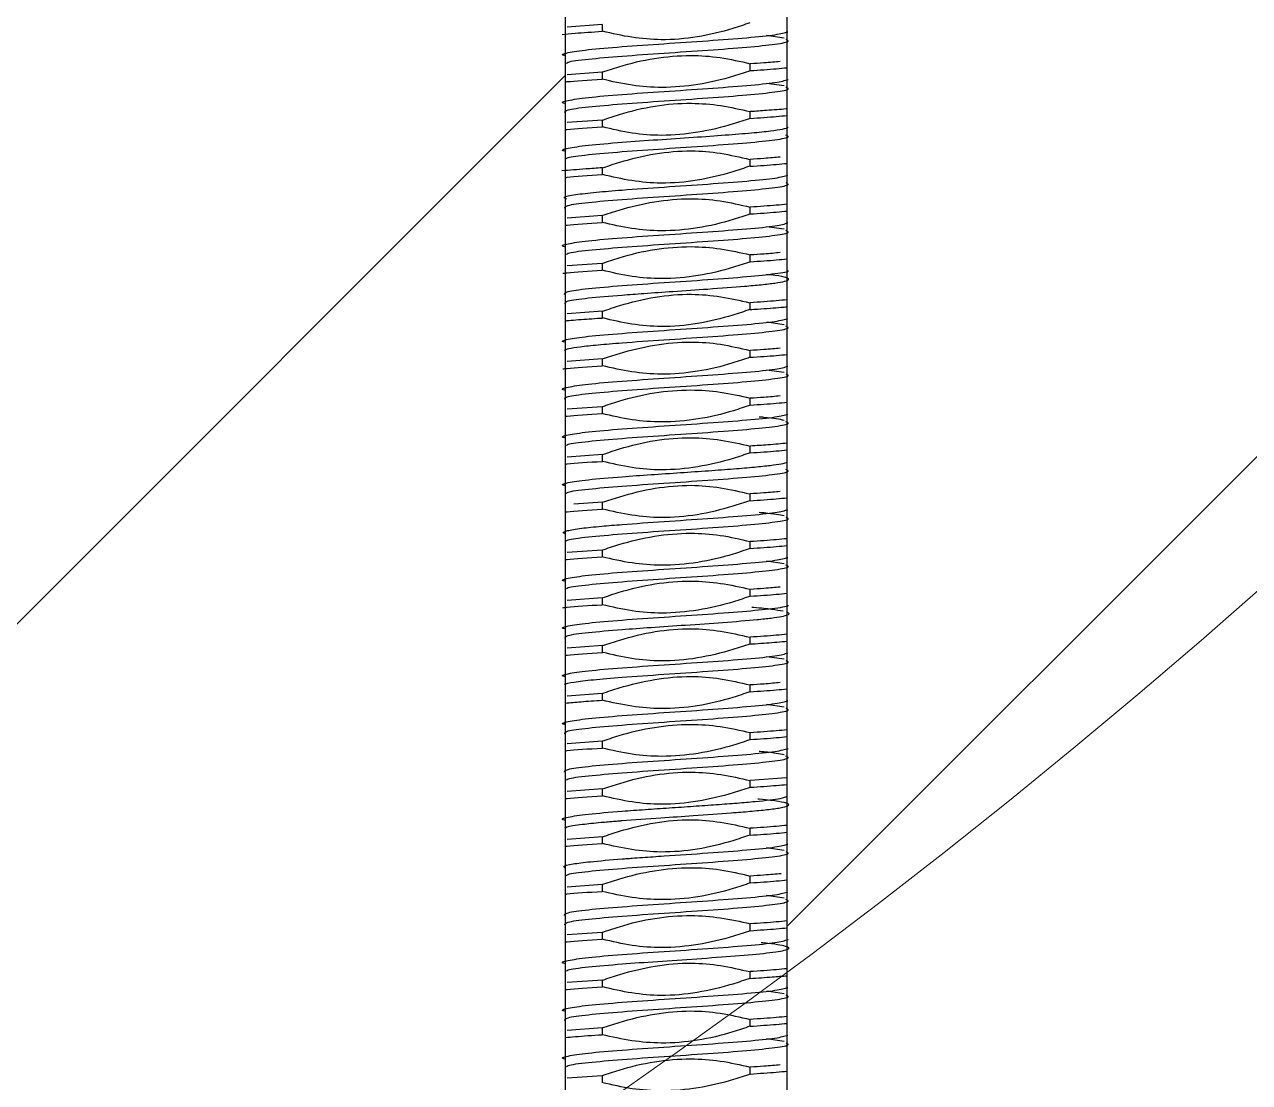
# Model space of a CAD drawing. Header units: millimetres. Extents: x -48 to 1187, y 2 to 839.
# Drawn here: x 148.46 to 153.59, y 374.62 to 379.05 of the extents above; entities that cross this region are included whole.
import ezdxf

# ---------------------------------------------------------------- set-up
doc = ezdxf.new("R2010")
doc.units = ezdxf.units.MM

# ---------------------------------------------------------------- blocks, each defined once
blk = doc.blocks.new('SW_HATCH_1')
at = {"color": 0, "linetype": 'Continuous', "lineweight": 18}
for p, q in [((-3.637, 0.8532), (3.5099, 8)), ((-8.9803, 0), (-4.5656, 4.4147))]:
    blk.add_line(p, q, dxfattribs=at)

msp = doc.modelspace()

# ---------------------------------------------------------------- linework, layer by layer
at = {"color": 7, "linetype": 'Continuous', "lineweight": 25}
for p, q in [((150.728068, 381.619203), (150.728068, 374.419203)), ((151.65671, 374.419203), (151.65671, 381.619203)), ((150.882774, 379.047103), (150.73575, 379.036332)), ((150.882733, 379.0471), (150.882733, 379.018585)), ((151.64468, 378.989856), (151.570666, 379.000761)), ((150.882123, 378.84704), (150.736055, 378.836365)), ((150.882733, 378.847079), (150.882733, 378.818558)), ((151.502046, 378.85405), (151.502046, 378.882572)), ((151.644505, 378.789913), (151.570941, 378.800701)), ((150.883113, 378.647077), (150.736359, 378.63638)), ((150.882733, 378.647052), (150.882733, 378.61852)), ((151.502046, 378.654075), (151.502046, 378.6825)), ((150.882733, 378.447085), (150.882733, 378.418559)), ((151.502046, 378.453774), (151.502046, 378.482638)), ((151.502046, 378.254058), (151.502046, 378.282581)), ((150.882198, 378.247058), (150.735892, 378.236365)), ((150.882733, 378.247092), (150.882733, 378.21857)), ((151.644586, 378.189856), (151.57088, 378.2007)), ((151.502046, 378.054032), (151.502046, 378.082553)), ((150.882614, 378.047057), (150.736215, 378.036365)), ((150.882733, 378.047064), (150.882733, 378.018542)), ((151.502046, 377.854032), (151.502046, 377.882567)), ((150.883393, 377.847129), (150.736136, 377.836483)), ((150.882733, 377.847087), (150.882733, 377.818533)), ((151.644675, 377.789834), (151.571035, 377.800686)), ((151.502046, 377.654015), (151.502046, 377.682659)), ((150.882687, 377.647099), (150.735754, 377.636335)), ((150.882733, 377.647102), (150.882733, 377.618585)), ((151.64467, 377.589856), (151.570654, 377.60076)), ((151.502046, 377.454048), (151.502046, 377.482569)), ((150.882165, 377.44704), (150.736082, 377.436365)), ((150.882733, 377.447077), (150.882733, 377.418556)), ((151.502046, 377.25408), (151.502046, 377.282489)), ((150.883177, 377.247083), (150.736354, 377.236388)), ((150.882733, 377.247055), (150.882733, 377.21852)), ((151.502046, 377.053797), (151.502046, 377.082646)), ((150.88318, 377.047118), (150.76334, 377.03864)), ((150.882733, 377.047089), (150.882733, 377.018564)), ((150.882148, 376.847053), (150.735915, 376.836365)), ((150.882733, 376.847091), (150.882733, 376.818569)), ((151.502046, 376.854057), (151.502046, 376.88258)), ((151.644571, 376.789856), (151.570861, 376.800698)), ((150.882699, 376.647061), (150.736228, 376.636365)), ((150.882733, 376.647063), (150.882733, 376.618541)), ((151.502046, 376.65403), (151.502046, 376.682551)), ((150.883394, 376.447134), (150.736131, 376.436496)), ((150.882733, 376.447092), (150.882733, 376.418537)), ((151.502046, 376.454053), (151.502046, 376.48258)), ((151.644685, 376.389848), (151.571027, 376.400699)), ((151.502046, 376.254032), (151.502046, 376.282656)), ((150.882599, 376.247094), (150.735758, 376.236338)), ((150.882733, 376.247103), (150.882733, 376.218585)), ((151.644659, 376.189856), (151.570647, 376.200758)), ((151.502046, 376.054046), (151.502046, 376.082567)), ((150.882218, 376.047042), (150.736108, 376.036365)), ((150.882733, 376.047075), (150.882733, 376.018554)), ((151.653919, 375.89365), (151.501921, 375.882478)), ((151.502046, 375.854084), (151.502046, 375.882486)), ((150.883233, 375.84709), (150.736349, 375.836396)), ((150.882733, 375.847058), (150.882733, 375.818521)), ((151.502046, 375.653823), (151.502046, 375.682652)), ((150.883115, 375.647115), (150.735867, 375.636332)), ((150.882733, 375.647091), (150.882733, 375.618568)), ((151.644703, 375.589856), (151.570761, 375.600754)), ((151.502046, 375.454057), (151.502046, 375.482579)), ((150.88211, 375.447049), (150.73594, 375.436365)), ((150.882733, 375.447089), (150.882733, 375.418567)), ((151.644557, 375.389856), (151.570844, 375.400695)), ((151.502046, 375.254027), (151.502046, 375.282549)), ((150.882783, 375.247065), (150.736237, 375.236365)), ((150.882733, 375.247062), (150.882733, 375.218539)), ((151.502046, 375.054067), (151.502046, 375.082593)), ((150.883385, 375.047138), (150.736066, 375.036501)), ((150.882733, 375.047097), (150.882733, 375.018541)), ((151.644681, 374.989856), (151.570997, 375.00071)), ((150.882512, 374.847083), (150.735826, 374.836365)), ((150.882733, 374.847097), (150.882733, 374.818585)), ((151.502046, 374.854049), (151.502046, 374.882581)), ((151.644647, 374.789856), (151.570645, 374.800754)), ((150.882281, 374.647043), (150.736132, 374.636365)), ((150.882733, 374.647072), (150.882733, 374.618551)), ((151.502046, 374.654044), (151.502046, 374.682564))]:
    msp.add_line(p, q, dxfattribs=at)
at = {"color": 7, "linetype": 'Continuous', "lineweight": 18}
msp.add_circle((134.392389, 398.419203), 29.029052, dxfattribs=at)
at = {"color": 7, "linetype": 'Continuous', "lineweight": 25}
for radius, start, end in [(34.4, 301.5508999, 332.0562409), (32.44, 303.7017981, 330.2037358), (37.6, 300.1230854, 324.4588859)]:
    msp.add_arc((134.392389, 398.419203), radius, start, end, dxfattribs=at)
for points, knots in [([(151.50061, 379.053991), (151.476889, 379.045871), (151.357337, 379.004946), (151.189048, 378.975382), (151.004869, 378.991022), (150.92403, 379.009341), (150.88316, 379.018603)], [0, 0, 0, 0, 0.119890986, 0.604242737, 0.799917115, 1, 1, 1, 1]), ([(150.725163, 378.916531), (150.724806, 378.916611), (150.705804, 378.920859), (150.733546, 378.929285), (150.813929, 378.94181), (150.96019, 378.954351), (151.139512, 378.966892), (151.327874, 378.979419), (151.494004, 378.991936), (151.618722, 379.004353), (151.646016, 379.012592), (151.659516, 379.016668)], [0, 0, 0, 0, 0.0023916, 0.12741332, 0.25243553, 0.37745824, 0.50250107, 0.62754342, 0.75258525, 0.87762657, 1, 1, 1, 1]), ([(150.714723, 379.005342), (150.731428, 379.007097), (150.773564, 379.011524), (150.841741, 379.015933), (150.882887, 379.018595)], [0, 0, 0, 0, 0.39647755, 1, 1, 1, 1]), ([(150.733086, 378.88435), (150.734068, 378.886185), (150.737281, 378.892187), (150.818202, 378.902356), (150.959394, 378.914856), (151.140182, 378.927356), (151.327573, 378.939856), (151.495617, 378.952356), (151.613965, 378.964856), (151.670689, 378.975409), (151.65694, 378.981795), (151.652161, 378.984015)], [0, 0, 0, 0, 0.05524032, 0.18066127, 0.30608221, 0.43150315, 0.55692409, 0.68234504, 0.80776598, 0.93318692, 1, 1, 1, 1]), ([(150.881034, 378.846991), (150.904777, 378.855068), (151.024358, 378.895747), (151.192777, 378.924362), (151.378364, 378.911556), (151.460383, 378.892661), (151.502046, 378.883062)], [0, 0, 0, 0, 0.11923617, 0.60054413, 0.79709156, 1, 1, 1, 1]), ([(151.503422, 378.85412), (151.479695, 378.845998), (151.360159, 378.805077), (151.191644, 378.776742), (151.005602, 378.78986), (150.923112, 378.808789), (150.880936, 378.818468)], [0, 0, 0, 0, 0.11895144, 0.59927677, 0.7951158, 1, 1, 1, 1]), ([(151.62752, 378.89221), (151.606508, 378.890258), (151.571784, 378.887033), (151.521798, 378.883835), (151.50206, 378.882573)], [0, 0, 0, 0, 0.60512344, 1, 1, 1, 1]), ([(151.50254, 378.854082), (151.521932, 378.855334), (151.584072, 378.859345), (151.627106, 378.863391), (151.65671, 378.866174)], [0, 0, 0, 0, 0.31206967, 1, 1, 1, 1]), ([(150.724234, 378.716809), (150.724175, 378.716822), (150.705701, 378.721003), (150.73382, 378.729349), (150.814117, 378.741849), (150.960467, 378.754349), (151.139741, 378.766849), (151.328004, 378.779349), (151.494089, 378.791849), (151.619346, 378.804339), (151.646823, 378.812661), (151.660543, 378.816817)], [0, 0, 0, 0, 0.00040452, 0.12539417, 0.25038381, 0.37537346, 0.50036311, 0.62535276, 0.75034241, 0.87533206, 1, 1, 1, 1]), ([(150.728068, 378.806899), (150.730652, 378.807213), (150.762587, 378.811092), (150.824856, 378.814961), (150.882087, 378.818517)], [0, 0, 0, 0, 0.08091945, 1, 1, 1, 1]), ([(150.725989, 378.678785), (150.726603, 378.682453), (150.727914, 378.690292), (150.816949, 378.702314), (150.960111, 378.714851), (151.140501, 378.727388), (151.328063, 378.739912), (151.495982, 378.752428), (151.614358, 378.764933), (151.671123, 378.775612), (151.656768, 378.78212), (151.651593, 378.784466)], [0, 0, 0, 0, 0.10416545, 0.22261501, 0.341065, 0.45949988, 0.57793434, 0.69636838, 0.81480199, 0.93323518, 1, 1, 1, 1]), ([(150.883788, 378.647103), (150.907501, 378.655248), (151.02703, 378.696308), (151.195433, 378.725424), (151.379887, 378.710179), (151.46098, 378.691854), (151.502046, 378.682574)], [0, 0, 0, 0, 0.1197434, 0.60356922, 0.79924588, 1, 1, 1, 1]), ([(151.652807, 378.69361), (151.626744, 378.69144), (151.582214, 378.687734), (151.525547, 378.684034), (151.502046, 378.6825)], [0, 0, 0, 0, 0.58526942, 1, 1, 1, 1]), ([(151.502501, 378.654032), (151.478714, 378.646105), (151.358984, 378.606205), (151.191165, 378.575482), (151.006166, 378.589529), (150.924791, 378.608796), (150.88353, 378.618565)], [0, 0, 0, 0, 0.119577813, 0.601907902, 0.798144417, 1, 1, 1, 1]), ([(151.502208, 378.654085), (151.521899, 378.655357), (151.584193, 378.659379), (151.627258, 378.663434), (151.65671, 378.666207)], [0, 0, 0, 0, 0.31610122, 1, 1, 1, 1]), ([(150.724691, 378.516705), (150.724466, 378.516755), (150.705761, 378.520973), (150.733845, 378.529356), (150.814386, 378.541852), (150.953996, 378.553758), (151.110905, 378.564838), (151.262302, 378.574933), (151.398136, 378.584434), (151.508525, 378.593345), (151.590056, 378.601664), (151.638577, 378.609392), (151.660344, 378.614381), (151.660591, 378.616795), (151.660595, 378.61683)], [0, 0, 0, 0, 0.001511929, 0.126110509, 0.250709049, 0.375295459, 0.482003378, 0.582853416, 0.677836897, 0.766945651, 0.850172011, 0.927508817, 0.998949416, 1, 1, 1, 1]), ([(150.728068, 378.606828), (150.730743, 378.607153), (150.762883, 378.611061), (150.825559, 378.614962), (150.88302, 378.618539)], [0, 0, 0, 0, 0.08321431, 1, 1, 1, 1]), ([(150.732944, 378.484245), (150.733907, 378.48611), (150.737021, 378.492143), (150.818017, 378.502335), (150.959253, 378.514894), (151.140104, 378.527222), (151.327604, 378.539654), (151.495672, 378.5521), (151.614219, 378.564586), (151.671163, 378.57531), (151.65674, 378.581886), (151.651495, 378.584277)], [0, 0, 0, 0, 0.05579279, 0.18049502, 0.30519737, 0.42989972, 0.55460848, 0.67931876, 0.80403056, 0.92874388, 1, 1, 1, 1]), ([(150.884129, 378.447163), (150.907897, 378.455129), (151.027581, 378.495242), (151.195273, 378.526611), (151.37913, 378.510626), (151.459585, 378.491924), (151.500217, 378.48248)], [0, 0, 0, 0, 0.12012142, 0.60484965, 0.80043737, 1, 1, 1, 1]), ([(151.627127, 378.492244), (151.606275, 378.490308), (151.571517, 378.48708), (151.521425, 378.483877), (151.501384, 378.482596)], [0, 0, 0, 0, 0.59991427, 1, 1, 1, 1]), ([(150.883238, 378.447118), (150.859676, 378.445575), (150.794758, 378.441325), (150.745403, 378.437069), (150.713961, 378.434358)], [0, 0, 0, 0, 0.36294796, 1, 1, 1, 1]), ([(151.500221, 378.453951), (151.476474, 378.445919), (151.356847, 378.405459), (151.188944, 378.374687), (151.005232, 378.390896), (150.924856, 378.409339), (150.884304, 378.418643)], [0, 0, 0, 0, 0.12016583, 0.60532666, 0.80088054, 1, 1, 1, 1]), ([(151.501393, 378.453733), (151.52125, 378.455007), (151.583865, 378.459027), (151.627152, 378.463093), (151.65671, 378.46587)], [0, 0, 0, 0, 0.31713608, 1, 1, 1, 1]), ([(150.732415, 378.316442), (150.727416, 378.31899), (150.715183, 378.325224), (150.763166, 378.334817), (150.849898, 378.344908), (150.976227, 378.355466), (151.139908, 378.366888), (151.328126, 378.379405), (151.494259, 378.391919), (151.619083, 378.404361), (151.646361, 378.412627), (151.659895, 378.416729)], [0, 0, 0, 0, 0.076261246, 0.186591817, 0.287310475, 0.378393903, 0.503077942, 0.627780236, 0.752482115, 0.877183578, 1, 1, 1, 1]), ([(150.728068, 378.406893), (150.730622, 378.407203), (150.762751, 378.411109), (150.825521, 378.415007), (150.883301, 378.418596)], [0, 0, 0, 0, 0.0794878, 1, 1, 1, 1]), ([(150.725463, 378.278435), (150.725966, 378.282242), (150.72702, 378.290215), (150.816536, 378.302356), (150.959631, 378.314856), (151.139895, 378.327356), (151.327451, 378.339856), (151.495496, 378.352356), (151.613927, 378.364856), (151.670722, 378.375427), (151.65692, 378.381832), (151.652097, 378.384071)], [0, 0, 0, 0, 0.10811678, 0.22644781, 0.34477884, 0.46310987, 0.5814409, 0.69977193, 0.81810296, 0.93643399, 1, 1, 1, 1]), ([(150.881246, 378.247026), (150.905024, 378.254991), (151.024723, 378.295087), (151.192784, 378.324826), (151.378417, 378.311878), (151.46037, 378.29253), (151.502046, 378.282692)], [0, 0, 0, 0, 0.1192492, 0.60032284, 0.79675425, 1, 1, 1, 1]), ([(151.65671, 378.294704), (151.627075, 378.291919), (151.583917, 378.287862), (151.521581, 378.283841), (151.502049, 378.282582)], [0, 0, 0, 0, 0.68666928, 1, 1, 1, 1]), ([(151.502059, 378.254068), (151.478351, 378.245896), (151.358849, 378.204704), (151.190293, 378.1763), (151.005012, 378.190572), (150.923168, 378.209086), (150.881477, 378.218517)], [0, 0, 0, 0, 0.119309718, 0.60139939, 0.79695583, 1, 1, 1, 1]), ([(151.502051, 378.254058), (151.521579, 378.255318), (151.583915, 378.259339), (151.627073, 378.263395), (151.65671, 378.26618)], [0, 0, 0, 0, 0.31328656, 1, 1, 1, 1]), ([(150.724543, 378.116745), (150.724389, 378.11678), (150.705732, 378.120981), (150.733704, 378.129349), (150.814001, 378.141849), (150.960306, 378.154349), (151.139586, 378.166849), (151.32789, 378.179349), (151.493971, 378.191849), (151.61868, 378.204262), (151.646003, 378.212508), (151.65952, 378.216587)], [0, 0, 0, 0, 0.00104488, 0.12624252, 0.25144015, 0.37663779, 0.50183543, 0.62703307, 0.7522307, 0.87742834, 1, 1, 1, 1]), ([(150.728068, 378.206917), (150.730604, 378.207225), (150.762547, 378.211106), (150.824888, 378.214977), (150.882281, 378.218541)], [0, 0, 0, 0, 0.07936725, 1, 1, 1, 1]), ([(150.73338, 378.08456), (150.734369, 378.086326), (150.737692, 378.092257), (150.818408, 378.102356), (150.959575, 378.114856), (151.140434, 378.127356), (151.327835, 378.139856), (151.495826, 378.152356), (151.614178, 378.164856), (151.67092, 378.175477), (151.65685, 378.181932), (151.651862, 378.18422)], [0, 0, 0, 0, 0.05313378, 0.17856119, 0.30398861, 0.42941602, 0.55484344, 0.68027085, 0.80569827, 0.93112568, 1, 1, 1, 1]), ([(150.882404, 378.047035), (150.906113, 378.055205), (151.025614, 378.096387), (151.194188, 378.124683), (151.37916, 378.11072), (151.460702, 378.092324), (151.502046, 378.082997)], [0, 0, 0, 0, 0.11949734, 0.60231152, 0.79835857, 1, 1, 1, 1]), ([(151.627153, 378.092159), (151.606331, 378.090224), (151.571734, 378.087009), (151.521896, 378.083822), (151.502053, 378.082554)], [0, 0, 0, 0, 0.601840842, 1, 1, 1, 1]), ([(151.503714, 378.054105), (151.479942, 378.046121), (151.360261, 378.00593), (151.192121, 377.976453), (151.006222, 377.989259), (150.924004, 378.008626), (150.882097, 378.018498)], [0, 0, 0, 0, 0.11909789, 0.59960334, 0.79591388, 1, 1, 1, 1]), ([(151.502645, 378.054071), (151.522094, 378.055326), (151.584202, 378.059335), (151.627186, 378.06338), (151.65671, 378.066157)], [0, 0, 0, 0, 0.31315049, 1, 1, 1, 1]), ([(150.717233, 378.005597), (150.723216, 378.006345), (150.757748, 378.010662), (150.826042, 378.014968), (150.882504, 378.018528)], [0, 0, 0, 0, 0.17324739, 1, 1, 1, 1]), ([(150.724086, 377.916889), (150.724484, 377.921043), (150.725281, 377.929363), (150.816602, 377.941849), (150.960009, 377.954349), (151.140331, 377.966849), (151.327578, 377.979349), (151.496694, 377.991849), (151.610725, 378.004349), (151.666094, 378.012687), (151.660706, 378.016858), (151.660701, 378.016863)], [0, 0, 0, 0, 0.12463406, 0.24966767, 0.37470129, 0.4997349, 0.62476851, 0.74980213, 0.87483574, 0.99986935, 1, 1, 1, 1]), ([(150.726128, 377.878879), (150.726723, 377.882517), (150.727999, 377.890326), (150.81671, 377.902307), (150.937943, 377.912932), (151.06367, 377.922094), (151.186599, 377.93045), (151.335256, 377.940454), (151.461624, 377.949869), (151.551748, 377.958177), (151.61026, 377.965052), (151.651015, 377.972338), (151.66846, 377.98004), (151.655336, 377.988156), (151.622639, 377.99508), (151.583585, 377.9993), (151.570857, 378.000675)], [0, 0, 0, 0, 0.0893471, 0.19180843, 0.29424385, 0.3492502, 0.41788056, 0.50008827, 0.59581748, 0.64900385, 0.70560136, 0.76560758, 0.82901999, 0.89583588, 0.96605241, 1, 1, 1, 1]), ([(150.884562, 377.847161), (150.908303, 377.855213), (151.027913, 377.895777), (151.195898, 377.926313), (151.379652, 377.910154), (151.460077, 377.891759), (151.500653, 377.882478)], [0, 0, 0, 0, 0.12013633, 0.60524985, 0.80084044, 1, 1, 1, 1]), ([(151.65671, 377.894692), (151.627234, 377.891918), (151.584006, 377.887851), (151.521444, 377.883818), (151.501543, 377.882535)], [0, 0, 0, 0, 0.68189946, 1, 1, 1, 1]), ([(151.500869, 377.853961), (151.477095, 377.846009), (151.357399, 377.805969), (151.189726, 377.774546), (151.005752, 377.790349), (150.925209, 377.809138), (150.884518, 377.818631)], [0, 0, 0, 0, 0.12006947, 0.60453052, 0.80020338, 1, 1, 1, 1]), ([(151.50162, 377.854005), (151.512145, 377.85469), (151.559578, 377.85778), (151.616566, 377.861692), (151.648632, 377.864914), (151.65671, 377.865725)], [0, 0, 0, 0, 0.17581667, 0.79236328, 1, 1, 1, 1]), ([(150.724954, 377.716865), (150.72465, 377.716933), (150.705784, 377.721163), (150.733726, 377.729526), (150.814286, 377.741968), (150.960724, 377.754317), (151.140107, 377.766862), (151.328434, 377.779353), (151.494466, 377.791857), (151.619234, 377.804297), (151.646454, 377.812571), (151.659966, 377.816678)], [0, 0, 0, 0, 0.00204667, 0.12702723, 0.25200645, 0.37695792, 0.50192383, 0.6268897, 0.75185552, 0.8768213, 1, 1, 1, 1]), ([(150.724751, 377.683875), (150.729274, 377.68609), (150.739125, 377.690913), (150.787565, 377.69844), (150.862909, 377.706554), (150.979126, 377.716195), (151.13966, 377.727346), (151.327343, 377.739832), (151.495427, 377.752328), (151.613978, 377.764826), (151.670876, 377.775454), (151.656853, 377.781916), (151.651876, 377.784209)], [0, 0, 0, 0, 0.06642798, 0.1446566, 0.22574463, 0.30969042, 0.43405097, 0.55843001, 0.68280921, 0.80718857, 0.93156809, 1, 1, 1, 1]), ([(150.728068, 377.806843), (150.730665, 377.807162), (150.750334, 377.80958), (150.801869, 377.813024), (150.853028, 377.816615), (150.876292, 377.818117), (150.883378, 377.818575)], [0, 0, 0, 0, 0.08126061, 0.61544775, 0.88286287, 1, 1, 1, 1]), ([(150.882605, 377.647102), (150.906391, 377.655026), (151.026121, 377.694915), (151.193892, 377.725869), (151.378673, 377.711451), (151.459862, 377.692259), (151.500987, 377.682538)], [0, 0, 0, 0, 0.11968654, 0.60246011, 0.79863279, 1, 1, 1, 1]), ([(151.627557, 377.692303), (151.606488, 377.690347), (151.571648, 377.687113), (151.521489, 377.683903), (151.501663, 377.682635)], [0, 0, 0, 0, 0.60474139, 1, 1, 1, 1]), ([(150.72491, 377.516591), (150.724639, 377.516652), (150.705772, 377.520881), (150.733592, 377.529289), (150.813919, 377.541813), (150.960192, 377.554353), (151.139505, 377.566892), (151.327861, 377.579419), (151.493988, 377.591935), (151.618716, 377.604353), (151.646021, 377.612593), (151.659527, 377.616669)], [0, 0, 0, 0, 0.00182428, 0.12691442, 0.25200504, 0.37709614, 0.50220499, 0.62731337, 0.75242125, 0.87752862, 1, 1, 1, 1]), ([(150.717119, 377.605662), (150.722966, 377.606394), (150.757475, 377.610712), (150.825938, 377.615015), (150.882802, 377.61859)], [0, 0, 0, 0, 0.16942749, 1, 1, 1, 1]), ([(151.500759, 377.654001), (151.477041, 377.645869), (151.3575, 377.604882), (151.189159, 377.575514), (151.004851, 377.590996), (150.923891, 377.60932), (150.882924, 377.618592)], [0, 0, 0, 0, 0.11982021, 0.60392011, 0.79958093, 1, 1, 1, 1]), ([(151.501583, 377.653985), (151.521264, 377.655253), (151.58379, 377.65928), (151.62706, 377.663344), (151.65671, 377.66613)], [0, 0, 0, 0, 0.31475691, 1, 1, 1, 1]), ([(150.725333, 377.478351), (150.725858, 377.482186), (150.726951, 377.490188), (150.816679, 377.502356), (150.95984, 377.514856), (151.140106, 377.527356), (151.327639, 377.539856), (151.495629, 377.552356), (151.614014, 377.564856), (151.670776, 377.57544), (151.656902, 377.581858), (151.652036, 377.58411)], [0, 0, 0, 0, 0.1087834, 0.22697691, 0.34517041, 0.46336392, 0.58155743, 0.69975093, 0.81794444, 0.93613795, 1, 1, 1, 1]), ([(150.881152, 377.446992), (150.904887, 377.45509), (151.024447, 377.495878), (151.192911, 377.524356), (151.378435, 377.511451), (151.460413, 377.492645), (151.502046, 377.483094)], [0, 0, 0, 0, 0.11926036, 0.60073395, 0.79723305, 1, 1, 1, 1]), ([(151.627481, 377.492204), (151.60649, 377.490254), (151.571781, 377.48703), (151.521811, 377.483834), (151.50206, 377.48257)], [0, 0, 0, 0, 0.60474387, 1, 1, 1, 1]), ([(151.502597, 377.454084), (151.521979, 377.455335), (151.584097, 377.459345), (151.627115, 377.46339), (151.65671, 377.466172)], [0, 0, 0, 0, 0.31202984, 1, 1, 1, 1]), ([(150.724069, 377.316846), (150.724063, 377.316847), (150.70568, 377.321015), (150.73386, 377.329349), (150.814132, 377.341849), (150.9605, 377.354349), (151.139772, 377.366849), (151.328043, 377.379349), (151.494089, 377.391849), (151.618942, 377.404288), (151.646295, 377.412559), (151.65987, 377.416664)], [0, 0, 0, 0, 0.00003865, 0.12526571, 0.25049278, 0.37571984, 0.5009469, 0.62617397, 0.75140103, 0.8766281, 1, 1, 1, 1]), ([(150.728068, 377.406896), (150.730661, 377.407211), (150.762604, 377.411091), (150.824886, 377.41496), (150.882112, 377.418516)], [0, 0, 0, 0, 0.08116935, 1, 1, 1, 1]), ([(151.503581, 377.454124), (151.479848, 377.44602), (151.360295, 377.405197), (151.191817, 377.37676), (151.00572, 377.389744), (150.923196, 377.40875), (150.881004, 377.418467)], [0, 0, 0, 0, 0.11893348, 0.5991117, 0.79503795, 1, 1, 1, 1]), ([(150.733471, 377.284551), (150.734459, 377.286296), (150.737809, 377.292214), (150.818491, 377.302313), (150.959696, 377.314852), (151.140616, 377.327391), (151.328043, 377.339917), (151.495994, 377.352433), (151.614388, 377.364938), (151.671197, 377.375644), (151.656736, 377.382178), (151.651485, 377.384551)], [0, 0, 0, 0, 0.05239007, 0.17757927, 0.30276893, 0.42794117, 0.55311294, 0.67828423, 0.80345506, 0.92862541, 1, 1, 1, 1]), ([(151.644497, 377.389916), (151.624276, 377.394076), (151.601147, 377.398834), (151.546061, 377.403586), (151.539134, 377.404184)], [0, 0, 0, 0, 0.87425373, 1, 1, 1, 1]), ([(150.883965, 377.247113), (150.907681, 377.255249), (151.027219, 377.296255), (151.195577, 377.325557), (151.379932, 377.310133), (151.460936, 377.291805), (151.501937, 377.282528)], [0, 0, 0, 0, 0.11979472, 0.60380198, 0.79945707, 1, 1, 1, 1]), ([(151.65671, 377.294702), (151.632104, 377.292278), (151.590599, 377.288189), (151.527641, 377.284137), (151.502008, 377.282486)], [0, 0, 0, 0, 0.59284551, 1, 1, 1, 1]), ([(151.502121, 377.254085), (151.521848, 377.255358), (151.584178, 377.259383), (151.627262, 377.263439), (151.65671, 377.266212)], [0, 0, 0, 0, 0.31650443, 1, 1, 1, 1]), ([(150.72485, 377.116686), (150.724572, 377.116749), (150.70578, 377.120977), (150.733825, 377.129371), (150.814349, 377.141858), (150.946503, 377.153116), (151.083854, 377.16296), (151.208796, 377.171354), (151.327512, 377.179416), (151.433253, 377.187148), (151.520864, 377.194552), (151.588847, 377.201624), (151.632365, 377.208373), (151.658856, 377.213396), (151.656819, 377.216196), (151.656345, 377.216848)], [0, 0, 0, 0, 0.00186471, 0.1263003, 0.25073575, 0.37515412, 0.4623365, 0.54623514, 0.62684778, 0.70417225, 0.77820647, 0.84894845, 0.9163963, 0.98054819, 1, 1, 1, 1]), ([(150.728068, 377.206826), (150.730741, 377.207151), (150.762893, 377.211061), (150.825599, 377.214964), (150.883091, 377.218543)], [0, 0, 0, 0, 0.08313948, 1, 1, 1, 1]), ([(151.502258, 377.254019), (151.478472, 377.246095), (151.358741, 377.206205), (151.190958, 377.175307), (151.006123, 377.18963), (150.924887, 377.208842), (150.883729, 377.218575)], [0, 0, 0, 0, 0.11965927, 0.602320599, 0.798511829, 1, 1, 1, 1]), ([(150.732878, 377.084207), (150.733838, 377.086087), (150.736928, 377.092136), (150.817971, 377.102342), (150.959206, 377.114889), (151.140029, 377.127235), (151.327524, 377.139673), (151.495614, 377.152125), (151.614176, 377.164612), (151.671126, 377.175325), (151.656754, 377.181888), (151.651542, 377.184268)], [0, 0, 0, 0, 0.05626609, 0.18094571, 0.30562538, 0.43028498, 0.55497802, 0.67967242, 0.80436818, 0.9290653, 1, 1, 1, 1]), ([(150.883969, 377.047158), (150.907742, 377.055114), (151.027435, 377.095171), (151.195111, 377.126586), (151.379052, 377.110731), (151.45957, 377.091965), (151.500245, 377.082485)], [0, 0, 0, 0, 0.12008418, 0.60461853, 0.80026656, 1, 1, 1, 1]), ([(151.500213, 377.053955), (151.47647, 377.045908), (151.356857, 377.005371), (151.188893, 376.974772), (151.005153, 376.990948), (150.924743, 377.009354), (150.884175, 377.01864)], [0, 0, 0, 0, 0.12014549, 0.60527789, 0.80085732, 1, 1, 1, 1]), ([(151.50139, 377.053755), (151.521242, 377.05503), (151.583857, 377.05905), (151.627146, 377.063116), (151.65671, 377.065894)], [0, 0, 0, 0, 0.31705342, 1, 1, 1, 1]), ([(151.627204, 377.092259), (151.606307, 377.090318), (151.571524, 377.087088), (151.521404, 377.083883), (151.501395, 377.082604)], [0, 0, 0, 0, 0.60075687, 1, 1, 1, 1]), ([(150.724949, 376.916491), (150.724713, 376.916565), (150.712164, 376.920533), (150.727939, 376.927941), (150.786977, 376.938112), (150.87174, 376.946752), (150.985725, 376.956141), (151.139979, 376.966897), (151.328096, 376.979412), (151.494247, 376.991928), (151.619018, 377.004363), (151.646288, 377.012622), (151.659809, 377.016717)], [0, 0, 0, 0, 0.002249945, 0.119352111, 0.221116143, 0.307481969, 0.378398607, 0.503110519, 0.6278518, 0.752592629, 0.877333004, 1, 1, 1, 1]), ([(150.728068, 377.006902), (150.73061, 377.007211), (150.762725, 377.011115), (150.825473, 377.01501), (150.883254, 377.018597)], [0, 0, 0, 0, 0.07914409, 1, 1, 1, 1]), ([(151.644704, 376.989856), (151.624558, 376.994022), (151.601443, 376.998803), (151.546242, 377.003584), (151.539153, 377.004198)], [0, 0, 0, 0, 0.87157406, 1, 1, 1, 1]), ([(150.732643, 376.884022), (150.733615, 376.885966), (150.736668, 376.892078), (150.817972, 376.902356), (150.959274, 376.914856), (151.140017, 376.927356), (151.327438, 376.939856), (151.495515, 376.952356), (151.613916, 376.964856), (151.670689, 376.975415), (151.656935, 376.981807), (151.652146, 376.984033)], [0, 0, 0, 0, 0.05833339, 0.18331951, 0.30830562, 0.43329174, 0.55827785, 0.68326397, 0.80825008, 0.93323619, 1, 1, 1, 1]), ([(150.881106, 376.847016), (150.904879, 376.854994), (151.024565, 376.895159), (151.192684, 376.924702), (151.378355, 376.911879), (151.460353, 376.892577), (151.502046, 376.882763)], [0, 0, 0, 0, 0.119227625, 0.60024478, 0.796740475, 1, 1, 1, 1]), ([(151.502294, 376.854079), (151.478586, 376.845908), (151.359085, 376.804721), (151.190515, 376.776402), (151.00508, 376.790471), (150.9231, 376.809038), (150.881299, 376.818505)], [0, 0, 0, 0, 0.119232346, 0.600986111, 0.79655111, 1, 1, 1, 1]), ([(151.65671, 376.894703), (151.627078, 376.891918), (151.583921, 376.887862), (151.521587, 376.883841), (151.502052, 376.882581)], [0, 0, 0, 0, 0.68661748, 1, 1, 1, 1]), ([(151.502135, 376.854063), (151.521636, 376.855321), (151.583937, 376.85934), (151.627075, 376.863395), (151.65671, 376.86618)], [0, 0, 0, 0, 0.313003866, 1, 1, 1, 1]), ([(150.724251, 376.71681), (150.724193, 376.716823), (150.705694, 376.721003), (150.733765, 376.729349), (150.814004, 376.741849), (150.960328, 376.754349), (151.1396, 376.766849), (151.327898, 376.779349), (151.493979, 376.791849), (151.618759, 376.804272), (151.646104, 376.812528), (151.659648, 376.816617)], [0, 0, 0, 0, 0.00039045, 0.12563339, 0.25087633, 0.37611927, 0.50136221, 0.626605149, 0.751848089, 0.877091029, 1, 1, 1, 1]), ([(150.728068, 376.806914), (150.73061, 376.807223), (150.762545, 376.811103), (150.824861, 376.814973), (150.882217, 376.818536)], [0, 0, 0, 0, 0.07958361, 1, 1, 1, 1]), ([(150.733555, 376.684694), (150.734541, 376.686414), (150.737914, 376.692302), (150.818466, 376.702356), (150.959581, 376.714856), (151.140463, 376.727356), (151.327868, 376.739856), (151.495845, 376.752356), (151.614241, 376.764856), (151.671047, 376.775523), (151.656795, 376.782024), (151.651678, 376.784358)], [0, 0, 0, 0, 0.05179326, 0.17721419, 0.30263511, 0.42805604, 0.55347696, 0.67889789, 0.80431881, 0.92973974, 1, 1, 1, 1]), ([(150.88264, 376.647045), (150.906347, 376.655217), (151.025849, 376.696409), (151.194411, 376.724782), (151.37929, 376.710613), (151.460753, 376.69225), (151.502046, 376.682941)], [0, 0, 0, 0, 0.11954034, 0.60255503, 0.7985353, 1, 1, 1, 1]), ([(151.503583, 376.654095), (151.479807, 376.646126), (151.360112, 376.606007), (151.192032, 376.576335), (151.006245, 376.589246), (150.924144, 376.608634), (150.882329, 376.618508)], [0, 0, 0, 0, 0.119162532, 0.599896397, 0.796220906, 1, 1, 1, 1]), ([(151.627098, 376.692152), (151.606303, 376.690219), (151.571724, 376.687006), (151.521909, 376.683821), (151.502051, 376.682551)], [0, 0, 0, 0, 0.60138759, 1, 1, 1, 1]), ([(151.502599, 376.654065), (151.522078, 376.655323), (151.584206, 376.659333), (151.627198, 376.663378), (151.65671, 376.666155)], [0, 0, 0, 0, 0.31353184, 1, 1, 1, 1]), ([(150.724145, 376.516824), (150.724108, 376.516832), (150.705693, 376.521008), (150.733895, 376.529349), (150.814282, 376.541849), (150.960657, 376.554349), (151.140194, 376.566849), (151.327661, 376.579349), (151.496702, 376.591849), (151.610792, 376.604349), (151.666129, 376.612704), (151.660668, 376.616892), (151.66064, 376.616914)], [0, 0, 0, 0, 0.0002557, 0.12514338, 0.25003107, 0.37491875, 0.49980643, 0.62469412, 0.7495818, 0.87446949, 0.99935717, 1, 1, 1, 1]), ([(150.717243, 376.605597), (150.723228, 376.606345), (150.757774, 376.610663), (150.826099, 376.61497), (150.882587, 376.618531)], [0, 0, 0, 0, 0.17323783, 1, 1, 1, 1]), ([(151.639985, 376.590916), (151.625194, 376.593487), (151.595103, 376.598718), (151.54635, 376.604164), (151.511809, 376.607038), (151.509238, 376.607252)], [0, 0, 0, 0, 0.47221763, 0.96071471, 1, 1, 1, 1]), ([(150.726123, 376.478883), (150.726714, 376.482521), (150.727982, 376.490331), (150.816725, 376.502316), (150.945816, 376.513623), (151.090405, 376.52398), (151.237159, 376.533822), (151.395512, 376.544717), (151.51606, 376.554503), (151.592573, 376.562809), (151.637439, 376.56946), (151.661243, 376.576375), (151.668525, 376.581377), (151.660144, 376.584073), (151.659204, 376.584375)], [0, 0, 0, 0, 0.103276185, 0.221658434, 0.34002154, 0.423196713, 0.516465325, 0.619801119, 0.733175009, 0.793919737, 0.857201543, 0.923019313, 0.99137189, 1, 1, 1, 1]), ([(150.884563, 376.447165), (150.908309, 376.455202), (151.027931, 376.495688), (151.195855, 376.526403), (151.379574, 376.510202), (151.45996, 376.491773), (151.500516, 376.482475)], [0, 0, 0, 0, 0.12015998, 0.6053156, 0.8008772, 1, 1, 1, 1]), ([(151.65671, 376.494705), (151.627221, 376.491931), (151.583979, 376.487862), (151.521397, 376.483828), (151.501493, 376.482545)], [0, 0, 0, 0, 0.68194004, 1, 1, 1, 1]), ([(151.500702, 376.453956), (151.476932, 376.445993), (151.357245, 376.4059), (151.18956, 376.374512), (151.005676, 376.390456), (150.925202, 376.409179), (150.884556, 376.418636)], [0, 0, 0, 0, 0.1201097, 0.60477525, 0.80038027, 1, 1, 1, 1]), ([(151.501559, 376.454022), (151.508619, 376.454478), (151.549026, 376.457093), (151.605966, 376.460993), (151.642963, 376.464432), (151.65671, 376.46571)], [0, 0, 0, 0, 0.1174305, 0.67207203, 1, 1, 1, 1]), ([(150.725, 376.317116), (150.724683, 376.317187), (150.705789, 376.321414), (150.733696, 376.329733), (150.814238, 376.342107), (150.960674, 376.354278), (151.140061, 376.366878), (151.328396, 376.37936), (151.494434, 376.39187), (151.619142, 376.404301), (151.646348, 376.412564), (151.659838, 376.416661)], [0, 0, 0, 0, 0.00213347, 0.12713041, 0.25212445, 0.37711679, 0.50210809, 0.62709928, 0.75209035, 0.8770813, 1, 1, 1, 1]), ([(150.728068, 376.406848), (150.73069, 376.407167), (150.762868, 376.411081), (150.825689, 376.414989), (150.883391, 376.418579)], [0, 0, 0, 0, 0.08148298, 1, 1, 1, 1]), ([(150.726208, 376.284214), (150.726179, 376.284664), (150.725955, 376.288187), (150.762803, 376.294965), (150.841349, 376.30473), (150.970277, 376.315572), (151.13958, 376.327352), (151.32735, 376.339847), (151.495409, 376.352345), (151.613958, 376.364845), (151.670846, 376.375462), (151.656865, 376.381913), (151.651915, 376.384197)], [0, 0, 0, 0, 0.01353131, 0.10598639, 0.20382459, 0.30703888, 0.43193205, 0.55683792, 0.68174385, 0.80664983, 0.93155587, 1, 1, 1, 1]), ([(150.882361, 376.24709), (150.906147, 376.255015), (151.025878, 376.29491), (151.193684, 376.325695), (151.378627, 376.311554), (151.459954, 376.292306), (151.50118, 376.282549)], [0, 0, 0, 0, 0.11960565, 0.6020483, 0.79827009, 1, 1, 1, 1]), ([(151.627592, 376.292303), (151.606508, 376.290345), (151.571673, 376.287111), (151.521527, 376.283902), (151.501733, 376.282636)], [0, 0, 0, 0, 0.60526938, 1, 1, 1, 1]), ([(151.500929, 376.254011), (151.477215, 376.245868), (151.357684, 376.204827), (151.189295, 376.175647), (151.004846, 376.190958), (150.923755, 376.209294), (150.882683, 376.218581)], [0, 0, 0, 0, 0.11974415, 0.60356482, 0.79920646, 1, 1, 1, 1]), ([(151.501644, 376.254006), (151.521296, 376.255272), (151.583797, 376.259299), (151.627054, 376.263362), (151.65671, 376.266148)], [0, 0, 0, 0, 0.31443259, 1, 1, 1, 1]), ([(150.725338, 376.116499), (150.724921, 376.116592), (150.705829, 376.120854), (150.73352, 376.129293), (150.813943, 376.141816), (150.960186, 376.154354), (151.1395, 376.166892), (151.327847, 376.179417), (151.493974, 376.191932), (151.618739, 376.204354), (151.64606, 376.212599), (151.659583, 376.21668)], [0, 0, 0, 0, 0.00279159, 0.12774472, 0.2526983, 0.37765233, 0.5026225, 0.62759222, 0.75256146, 0.87753021, 1, 1, 1, 1]), ([(150.725445, 376.078439), (150.725986, 376.082245), (150.727118, 376.090217), (150.816717, 376.102356), (150.959865, 376.114856), (151.140144, 376.127356), (151.32767, 376.139856), (151.495674, 376.152356), (151.613976, 376.164856), (151.670629, 376.17538), (151.65697, 376.181738), (151.652263, 376.18393)], [0, 0, 0, 0, 0.10822284, 0.22671706, 0.34521127, 0.46370548, 0.58219969, 0.7006939, 0.81918811, 0.93768232, 1, 1, 1, 1]), ([(150.728068, 376.206952), (150.748772, 376.2088), (150.792252, 376.21268), (150.851617, 376.216555), (150.882714, 376.218584)], [0, 0, 0, 0, 0.47616037, 1, 1, 1, 1]), ([(150.8813, 376.046996), (150.905029, 376.055112), (151.02457, 376.096001), (151.193075, 376.124368), (151.378523, 376.111339), (151.46045, 376.092618), (151.502046, 376.083113)], [0, 0, 0, 0, 0.11928978, 0.6009553, 0.79739388, 1, 1, 1, 1]), ([(151.65671, 376.094691), (151.627136, 376.09191), (151.583998, 376.087854), (151.521661, 376.083832), (151.50206, 376.082568)], [0, 0, 0, 0, 0.68556831, 1, 1, 1, 1]), ([(151.503708, 376.054126), (151.479968, 376.046042), (151.360395, 376.005325), (151.19196, 375.976759), (151.005832, 375.989634), (150.923299, 376.008714), (150.881111, 376.018468)], [0, 0, 0, 0, 0.11892836, 0.5990164, 0.79502931, 1, 1, 1, 1]), ([(151.502643, 376.054084), (151.522021, 376.055335), (151.584122, 376.059344), (151.627126, 376.063388), (151.65671, 376.06617)], [0, 0, 0, 0, 0.31204416, 1, 1, 1, 1]), ([(150.724074, 375.916869), (150.724452, 375.921029), (150.72521, 375.929356), (150.816488, 375.941849), (150.959905, 375.954349), (151.139976, 375.966849), (151.328027, 375.979349), (151.494143, 375.991849), (151.619217, 376.00432), (151.646636, 376.012623), (151.660296, 376.01676)], [0, 0, 0, 0, 0.12493723, 0.25007444, 0.37521165, 0.50034886, 0.62548607, 0.75062328, 0.87576049, 1, 1, 1, 1]), ([(150.728068, 376.006893), (150.73067, 376.007209), (150.762624, 376.01109), (150.824923, 376.01496), (150.88215, 376.018516)], [0, 0, 0, 0, 0.08140935, 1, 1, 1, 1]), ([(150.733444, 375.884529), (150.734431, 375.886282), (150.737771, 375.892206), (150.818478, 375.902314), (150.959696, 375.914854), (151.140618, 375.927394), (151.328053, 375.93992), (151.495993, 375.952437), (151.614427, 375.964942), (151.671293, 375.975684), (151.656694, 375.982253), (151.651342, 375.984661)], [0, 0, 0, 0, 0.05252642, 0.17755683, 0.30258772, 0.42759897, 0.55260973, 0.67762, 0.80262978, 0.92763907, 1, 1, 1, 1]), ([(151.644492, 375.989919), (151.624269, 375.994079), (151.601139, 375.998836), (151.546055, 376.003587), (151.539133, 376.004184)], [0, 0, 0, 0, 0.87433703, 1, 1, 1, 1]), ([(150.88412, 375.847123), (150.90784, 375.855247), (151.027388, 375.896193), (151.195695, 375.92569), (151.379917, 375.910102), (151.460796, 375.891782), (151.501697, 375.882518)], [0, 0, 0, 0, 0.11986764, 0.60413731, 0.79980861, 1, 1, 1, 1]), ([(151.502013, 375.854008), (151.478227, 375.846083), (151.358498, 375.806193), (151.190747, 375.775139), (151.006072, 375.789739), (150.924971, 375.80889), (150.883909, 375.818586)], [0, 0, 0, 0, 0.11973809, 0.60272576, 0.79885935, 1, 1, 1, 1]), ([(151.502033, 375.854083), (151.521796, 375.855359), (151.584162, 375.859385), (151.627266, 375.863444), (151.65671, 375.866216)], [0, 0, 0, 0, 0.31689479, 1, 1, 1, 1]), ([(150.725, 375.716669), (150.724672, 375.716743), (150.705798, 375.720983), (150.733804, 375.729385), (150.814315, 375.741865), (150.939964, 375.752558), (151.060876, 375.761336), (151.16262, 375.768257), (151.264108, 375.775073), (151.360766, 375.781787), (151.44882, 375.788399), (151.547799, 375.796975), (151.635029, 375.806619), (151.649373, 375.814055), (151.65555, 375.817258)], [0, 0, 0, 0, 0.00219009, 0.12614256, 0.2500948, 0.37402023, 0.44406906, 0.51308005, 0.58105303, 0.64798781, 0.71388422, 0.77874206, 0.90471418, 1, 1, 1, 1]), ([(150.725969, 375.68408), (150.728237, 375.685553), (150.736138, 375.690687), (150.787136, 375.698555), (150.865093, 375.706611), (150.922818, 375.711483), (150.952325, 375.713815), (150.961577, 375.714533), (151.014592, 375.718615), (151.115526, 375.725836), (151.27537, 375.736512), (151.40428, 375.745592), (151.505451, 375.753895), (151.577034, 375.760975), (151.633054, 375.768604), (151.664936, 375.776786), (151.66537, 375.785521), (151.623521, 375.794808), (151.576144, 375.801349), (151.535797, 375.804794), (151.533861, 375.80496)], [0, 0, 0, 0, 0.03664971, 0.12770698, 0.19450593, 0.23690328, 0.24892318, 0.2526335, 0.25481044, 0.35092184, 0.42668546, 0.52071195, 0.57481977, 0.63352703, 0.69682925, 0.76472162, 0.83719895, 0.91425572, 0.99588604, 1, 1, 1, 1]), ([(150.728068, 375.806826), (150.73074, 375.807151), (150.762902, 375.811061), (150.825635, 375.814967), (150.883157, 375.818548)], [0, 0, 0, 0, 0.08306434, 1, 1, 1, 1]), ([(150.88379, 375.647152), (150.907566, 375.655099), (151.027268, 375.695107), (151.194939, 375.726535), (151.37898, 375.710841), (151.459575, 375.692008), (151.500299, 375.682491)], [0, 0, 0, 0, 0.12003871, 0.60435036, 0.8000789, 1, 1, 1, 1]), ([(151.65671, 375.694779), (151.627133, 375.691998), (151.583845, 375.687928), (151.521242, 375.68389), (151.501414, 375.682611)], [0, 0, 0, 0, 0.68327363, 1, 1, 1, 1]), ([(150.725923, 375.516393), (150.723552, 375.518294), (150.716464, 375.523974), (150.749951, 375.53277), (150.834026, 375.543477), (150.915735, 375.550478), (150.966044, 375.554366), (150.966218, 375.55438), (150.966588, 375.554408), (150.967328, 375.554465), (150.968811, 375.55458), (150.971783, 375.554808), (150.977757, 375.555266), (150.989819, 375.55618), (151.014372, 375.558008), (151.065023, 375.561663), (151.170769, 375.56895), (151.328124, 375.579421), (151.494156, 375.591929), (151.618945, 375.604362), (151.646216, 375.612615), (151.659727, 375.616704)], [0, 0, 0, 0, 0.05712413, 0.17074698, 0.26238675, 0.37882812, 0.37886354, 0.37898596, 0.37923081, 0.37972052, 0.38069992, 0.38265873, 0.38657633, 0.39441137, 0.41008028, 0.44140869, 0.50399023, 0.62855277, 0.75311483, 0.8776764, 1, 1, 1, 1]), ([(150.728068, 375.606912), (150.730599, 375.60722), (150.762699, 375.611121), (150.825421, 375.615013), (150.883199, 375.618598)], [0, 0, 0, 0, 0.0788262, 1, 1, 1, 1]), ([(151.500232, 375.653959), (151.476494, 375.645898), (151.356892, 375.605283), (151.188865, 375.57487), (151.005079, 375.590989), (150.92462, 375.609364), (150.884023, 375.618636)], [0, 0, 0, 0, 0.12011585, 0.60518123, 0.80079161, 1, 1, 1, 1]), ([(151.501396, 375.653782), (151.52122, 375.655055), (151.583831, 375.659077), (151.627124, 375.663143), (151.65671, 375.665922)], [0, 0, 0, 0, 0.31662075, 1, 1, 1, 1]), ([(150.732759, 375.484109), (150.733733, 375.486025), (150.736825, 375.492107), (150.818023, 375.502356), (150.959291, 375.514856), (151.140044, 375.527356), (151.327456, 375.539856), (151.495529, 375.552356), (151.613915, 375.564856), (151.670674, 375.575408), (151.656942, 375.581794), (151.65217, 375.584014)], [0, 0, 0, 0, 0.0575237, 0.18264293, 0.30776217, 0.4328814, 0.55800064, 0.68311987, 0.8082391, 0.93335834, 1, 1, 1, 1]), ([(150.880999, 375.447007), (150.904767, 375.455), (151.024438, 375.495244), (151.192617, 375.524597), (151.378309, 375.511857), (151.460342, 375.492614), (151.502046, 375.482831)], [0, 0, 0, 0, 0.119212417, 0.600204232, 0.796750176, 1, 1, 1, 1]), ([(151.63219, 375.492615), (151.609767, 375.490528), (151.573687, 375.487169), (151.521724, 375.48384), (151.502054, 375.48258)], [0, 0, 0, 0, 0.62146682, 1, 1, 1, 1]), ([(151.50222, 375.454068), (151.521694, 375.455324), (151.583961, 375.459342), (151.627078, 375.463394), (151.65671, 375.466179)], [0, 0, 0, 0, 0.31274927, 1, 1, 1, 1]), ([(150.724102, 375.316871), (150.724449, 375.32103), (150.725144, 375.329357), (150.81635, 375.341849), (150.959726, 375.354349), (151.139788, 375.366849), (151.327864, 375.379349), (151.494009, 375.391849), (151.618944, 375.404295), (151.646342, 375.412573), (151.659949, 375.416685)], [0, 0, 0, 0, 0.12501916, 0.25025239, 0.37548562, 0.50071885, 0.62595208, 0.75118531, 0.87641855, 1, 1, 1, 1]), ([(150.728068, 375.406912), (150.730617, 375.407221), (150.762546, 375.411101), (150.824841, 375.41497), (150.882163, 375.418531)], [0, 0, 0, 0, 0.07982002, 1, 1, 1, 1]), ([(151.502529, 375.454089), (151.478819, 375.445921), (151.359317, 375.404753), (151.190739, 375.376494), (151.005158, 375.390363), (150.923048, 375.40899), (150.881146, 375.418495)], [0, 0, 0, 0, 0.1191597, 0.60058666, 0.79617246, 1, 1, 1, 1]), ([(150.725771, 375.278696), (150.726361, 375.282416), (150.727611, 375.290303), (150.816869, 375.302356), (150.960026, 375.314856), (151.14037, 375.327356), (151.32793, 375.339856), (151.495848, 375.352356), (151.61432, 375.364856), (151.671218, 375.375587), (151.656721, 375.382151), (151.651426, 375.384548)], [0, 0, 0, 0, 0.10542683, 0.22351601, 0.34160519, 0.45969436, 0.57778354, 0.69587272, 0.8139619, 0.93205108, 1, 1, 1, 1]), ([(150.882874, 375.247056), (150.906582, 375.255227), (151.026085, 375.296416), (151.194629, 375.32489), (151.379418, 375.310512), (151.460802, 375.292173), (151.502046, 375.282879)], [0, 0, 0, 0, 0.119582757, 0.60278576, 0.798703025, 1, 1, 1, 1]), ([(151.65671, 375.294673), (151.627219, 375.291898), (151.584104, 375.287841), (151.521752, 375.28382), (151.50205, 375.282549)], [0, 0, 0, 0, 0.68403161, 1, 1, 1, 1]), ([(151.502541, 375.254059), (151.522054, 375.255319), (151.584206, 375.25933), (151.627208, 375.263376), (151.65671, 375.266152)], [0, 0, 0, 0, 0.31394337, 1, 1, 1, 1]), ([(150.724108, 375.116832), (150.724083, 375.116838), (150.705687, 375.12101), (150.733908, 375.129349), (150.814279, 375.141849), (150.960722, 375.154349), (151.140052, 375.166849), (151.328325, 375.179349), (151.494372, 375.191849), (151.619601, 375.204347), (151.647002, 375.212678), (151.660699, 375.216843)], [0, 0, 0, 0, 0.00017382, 0.1251602, 0.25014657, 0.37513295, 0.50011933, 0.6251057, 0.75009208, 0.87507846, 1, 1, 1, 1]), ([(150.728068, 375.206876), (150.730718, 375.207197), (150.762786, 375.21109), (150.825312, 375.214973), (150.882672, 375.218535)], [0, 0, 0, 0, 0.08261454, 1, 1, 1, 1]), ([(151.503423, 375.254084), (151.479644, 375.246127), (151.359937, 375.206071), (151.191914, 375.176199), (151.006254, 375.189257), (150.92428, 375.208649), (150.882564, 375.218518)], [0, 0, 0, 0, 0.1192335, 0.60022674, 0.79655382, 1, 1, 1, 1]), ([(150.733162, 375.084361), (150.734133, 375.086175), (150.737336, 375.092159), (150.818159, 375.10232), (150.95245, 375.114237), (151.114975, 375.125671), (151.282511, 375.136848), (151.446877, 375.148545), (151.559135, 375.158664), (151.622249, 375.166968), (151.653955, 375.173419), (151.666723, 375.180001), (151.659163, 375.186715), (151.629059, 375.193563), (151.591036, 375.199143), (151.557386, 375.202441), (151.547472, 375.203413)], [0, 0, 0, 0, 0.04560651, 0.15045259, 0.25529898, 0.34453177, 0.43823532, 0.536403, 0.63902783, 0.69227014, 0.74664096, 0.80214003, 0.85876711, 0.91652196, 0.97540431, 1, 1, 1, 1]), ([(150.884539, 375.047167), (150.90829, 375.05519), (151.027924, 375.0956), (151.195789, 375.126479), (151.379493, 375.110262), (151.459856, 375.091792), (151.500402, 375.082473)], [0, 0, 0, 0, 0.12017429, 0.60533386, 0.80087386, 1, 1, 1, 1]), ([(151.500556, 375.053952), (151.47679, 375.045978), (151.357114, 375.005824), (151.189405, 374.974503), (151.005595, 374.990557), (150.925174, 375.009217), (150.884567, 375.01864)], [0, 0, 0, 0, 0.12014146, 0.6049813, 0.80054182, 1, 1, 1, 1]), ([(151.65671, 375.094719), (151.627208, 375.091943), (151.583952, 375.087874), (151.521355, 375.083838), (151.501451, 375.082555)], [0, 0, 0, 0, 0.6820303, 1, 1, 1, 1]), ([(151.501507, 375.054033), (151.533711, 375.056146), (151.592497, 375.060003), (151.636716, 375.063859), (151.65671, 375.065603)], [0, 0, 0, 0, 0.54782285, 1, 1, 1, 1]), ([(150.725055, 374.916893), (150.72472, 374.916968), (150.705794, 374.921204), (150.733683, 374.929565), (150.81423, 374.941995), (150.960639, 374.954308), (151.140012, 374.966876), (151.328355, 374.979371), (151.494398, 374.991881), (151.619044, 375.004303), (151.646237, 375.012556), (151.659704, 375.016642)], [0, 0, 0, 0, 0.00225252, 0.1272776, 0.25230104, 0.37728949, 0.50230592, 0.62732217, 0.75233823, 0.87735411, 1, 1, 1, 1]), ([(150.728068, 375.006856), (150.730669, 375.007172), (150.762838, 375.011085), (150.825656, 375.014992), (150.883395, 375.018583)], [0, 0, 0, 0, 0.08085144, 1, 1, 1, 1]), ([(150.725621, 374.87855), (150.726126, 374.882319), (150.727189, 374.890254), (150.816501, 374.902356), (150.959568, 374.914856), (151.139857, 374.927356), (151.32744, 374.939856), (151.495497, 374.952356), (151.613978, 374.964856), (151.670824, 374.975462), (151.656877, 374.981902), (151.651953, 374.984176)], [0, 0, 0, 0, 0.1070349, 0.2253776, 0.34372031, 0.46206301, 0.58040572, 0.69874842, 0.81709112, 0.93543383, 1, 1, 1, 1]), ([(150.882121, 374.847077), (150.905907, 374.855006), (151.025636, 374.894918), (151.193481, 374.925518), (151.378588, 374.911648), (151.460056, 374.89235), (151.501388, 374.88256)], [0, 0, 0, 0, 0.1195234, 0.60163532, 0.7978958, 1, 1, 1, 1]), ([(151.501117, 374.854022), (151.477405, 374.84587), (151.357882, 374.80478), (151.189451, 374.77578), (151.004852, 374.790907), (150.923624, 374.809263), (150.882438, 374.81857)], [0, 0, 0, 0, 0.11966391, 0.60318191, 0.79880008, 1, 1, 1, 1]), ([(151.501711, 374.854028), (151.521333, 374.855292), (151.583806, 374.859318), (151.627049, 374.863381), (151.65671, 374.866167)], [0, 0, 0, 0, 0.3140908, 1, 1, 1, 1]), ([(151.65671, 374.894702), (151.627077, 374.891918), (151.583864, 374.887857), (151.521429, 374.883831), (151.501809, 374.882566)], [0, 0, 0, 0, 0.68575313, 1, 1, 1, 1]), ([(150.72502, 374.716576), (150.724711, 374.716645), (150.705788, 374.720883), (150.733578, 374.729297), (150.813932, 374.741819), (150.96019, 374.754355), (151.139492, 374.76689), (151.327836, 374.779413), (151.493953, 374.791927), (151.618636, 374.804338), (151.645938, 374.812572), (151.659433, 374.816642)], [0, 0, 0, 0, 0.00208045, 0.12716475, 0.25224947, 0.37733461, 0.50243511, 0.62753519, 0.75263482, 0.87773399, 1, 1, 1, 1]), ([(150.728068, 374.806741), (150.741273, 374.808053), (150.780999, 374.812002), (150.841941, 374.815946), (150.882627, 374.818578)], [0, 0, 0, 0, 0.33237555, 1, 1, 1, 1]), ([(150.733126, 374.684373), (150.734113, 374.686201), (150.737352, 374.692195), (150.818274, 374.702356), (150.959484, 374.714856), (151.140289, 374.727356), (151.32768, 374.739856), (151.495702, 374.752356), (151.614035, 374.764856), (151.670746, 374.775423), (151.65692, 374.781824), (151.652094, 374.784058)], [0, 0, 0, 0, 0.05500147, 0.18039652, 0.30579156, 0.4311866, 0.55658164, 0.68197668, 0.80737173, 0.93276677, 1, 1, 1, 1]), ([(150.881475, 374.647), (150.905198, 374.655134), (151.024725, 374.696111), (151.193262, 374.724396), (151.378628, 374.711221), (151.460492, 374.692581), (151.502046, 374.68312)], [0, 0, 0, 0, 0.119323577, 0.601202962, 0.797568995, 1, 1, 1, 1]), ([(151.503802, 374.654126), (151.480055, 374.646064), (151.360459, 374.605457), (151.192074, 374.576741), (151.005938, 374.589532), (150.923418, 374.608684), (150.88125, 374.61847)], [0, 0, 0, 0, 0.11893513, 0.59898645, 0.79508135, 1, 1, 1, 1]), ([(151.627388, 374.692191), (151.606447, 374.690245), (151.57177, 374.687024), (151.521838, 374.68383), (151.502059, 374.682565)], [0, 0, 0, 0, 0.60388341, 1, 1, 1, 1]), ([(151.502677, 374.654084), (151.522055, 374.655335), (151.584144, 374.659343), (151.627136, 374.663387), (151.65671, 374.666168)], [0, 0, 0, 0, 0.31211705, 1, 1, 1, 1])]:
    msp.add_open_spline(points, degree=3, knots=knots, dxfattribs=at)

# ---------------------------------------------------------------- block references
at = {"color": 7, "linetype": 'Continuous', "lineweight": 18}
msp.add_blockref('SW_HATCH_1', (155.29367, 374.419203), dxfattribs=at)

doc.saveas('drawing.dxf')
